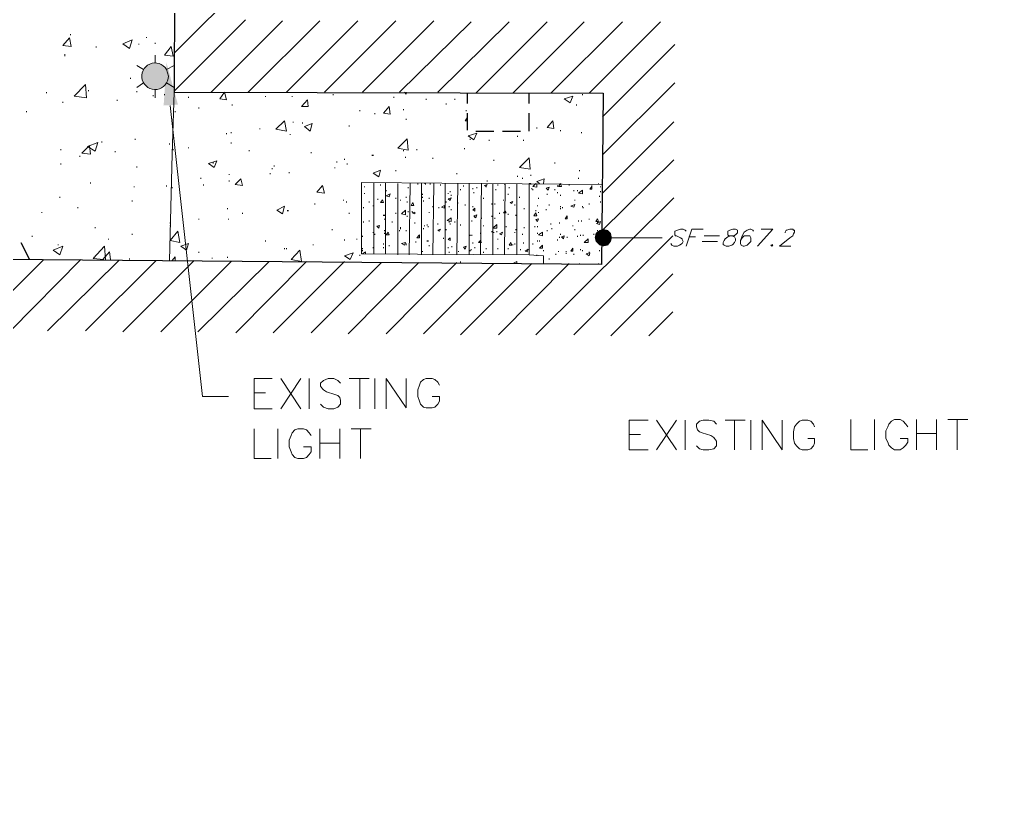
# Model space of a CAD drawing. Header units: inches. Extents: x 10 to 486, y 7 to 426.
# Drawn here: x 248.5 to 316.7, y 120.3 to 175.7 of the extents above; entities that cross this region are included whole.
import ezdxf

# ---------------------------------------------------------------- set-up
doc = ezdxf.new("R2010")
doc.units = ezdxf.units.IN
doc.header["$LTSCALE"] = 3
doc.header["$MEASUREMENT"] = 0
doc.layers.add('PDF_Geometry', color=7, linetype='Continuous', true_color=0x999999)
doc.layers.add('PDF_Solid Fills', color=7, linetype='Continuous')

msp = doc.modelspace()

# ---------------------------------------------------------------- linework, layer by layer
at = {"layer": 'PDF_Geometry', "color": 7, "lineweight": 25}
for points in [[(152.277, 43.883), (328.277, 42.017), (328.81, 111.083), (332.81, 111.083), (332.943, 123.083), (328.943, 123.15), (329.677, 217.217), (241.543, 217.95), (241.277, 191.95), (259.41, 191.683), (259.343, 170.617), (289.41, 170.55), (289.277, 158.55), (169.01, 159.55)], [(279.877, 170.55), (279.877, 169.817)], [(284.21, 169.817), (284.21, 170.55)], [(279.877, 169.15), (279.877, 167.95)], [(284.21, 167.883), (284.21, 169.15)], [(280.477, 167.883), (281.743, 167.883)], [(282.343, 167.883), (283.61, 167.883)], [(248.61, 160.083), (249.21, 158.883)]]:
    msp.add_lwpolyline(points, dxfattribs=at)
at = {"layer": 'PDF_Geometry', "color": 9, "lineweight": 13, "true_color": 0xbbbbbb}
for points in [[(259.343, 173.35), (264.343, 178.35)], [(259.343, 170.683), (264.343, 175.683)], [(261.943, 170.617), (266.943, 175.617)], [(264.543, 170.617), (269.543, 175.617)], [(267.21, 170.617), (272.21, 175.617)], [(269.877, 170.617), (274.877, 175.617)], [(272.543, 170.617), (277.543, 175.617)], [(275.143, 170.617), (280.143, 175.55)], [(277.81, 170.617), (282.81, 175.55)], [(280.477, 170.55), (285.477, 175.55)], [(283.077, 170.55), (288.077, 175.55)], [(285.743, 170.55), (290.743, 175.55)], [(288.41, 170.55), (293.41, 175.55)], [(289.343, 168.883), (294.41, 173.95)], [(289.343, 166.217), (294.41, 171.283)], [(289.343, 163.55), (294.343, 168.55)], [(289.277, 160.883), (294.343, 165.883)], [(284.677, 153.617), (294.343, 163.217)], [(287.343, 153.617), (294.277, 160.55)], [(245.277, 153.95), (250.21, 158.883)], [(247.877, 153.883), (252.81, 158.883)], [(250.477, 153.883), (255.477, 158.817)], [(253.143, 153.883), (258.077, 158.817)], [(255.743, 153.817), (260.743, 158.817)], [(258.41, 153.817), (263.343, 158.75)], [(261.01, 153.817), (266.01, 158.75)], [(263.677, 153.75), (268.61, 158.75)], [(266.277, 153.75), (271.277, 158.75)], [(268.943, 153.75), (273.877, 158.683)], [(271.543, 153.683), (276.477, 158.683)], [(274.21, 153.683), (279.143, 158.683)], [(276.81, 153.683), (281.743, 158.617)], [(279.41, 153.617), (284.41, 158.617)], [(282.077, 153.617), (287.01, 158.617)], [(289.943, 153.55), (294.277, 157.883)], [(292.61, 153.55), (294.277, 155.217)]]:
    msp.add_lwpolyline(points, dxfattribs=at)
at = {"layer": 'PDF_Geometry', "lineweight": 13}
for points in [[(252.077, 174.683), (252.077, 174.617)], [(256.877, 174.017), (256.877, 173.95)], [(257.41, 174.483), (257.41, 174.417)], [(258.01, 174.083), (258.01, 174.017)], [(251.677, 173.283), (251.677, 173.217), (251.677, 173.15)], [(253.877, 173.817), (253.877, 173.75)], [(256.277, 171.617), (256.277, 171.55)], [(250.41, 170.617), (250.41, 170.55)], [(253.343, 170.75), (253.343, 170.683)], [(256.743, 170.683), (256.743, 170.617)], [(258.677, 170.483), (258.677, 170.417)], [(259.343, 170.617), (259.21, 166.283), (259.01, 158.817)], [(270.477, 170.483), (270.477, 170.417)], [(275.477, 170.617), (275.61, 170.483), (275.61, 170.617)], [(287.943, 170.483), (287.943, 170.417)], [(251.543, 169.95), (251.543, 169.883)], [(255.343, 170.083), (255.343, 170.017)], [(257.877, 170.417), (257.877, 170.35)], [(260.343, 170.283), (260.343, 170.217)], [(263.41, 169.75), (263.41, 169.683)], [(265.743, 170.35), (265.743, 170.283)], [(267.61, 170.35), (267.61, 170.283)], [(274.743, 170.283), (274.743, 170.217)], [(277.01, 170.15), (277.01, 170.083)], [(278.41, 169.817), (278.41, 169.75)], [(279.01, 170.15), (279.01, 170.083)], [(287.543, 169.75), (287.543, 169.683)], [(249.01, 169.283), (249.01, 169.217)], [(259.41, 169.283), (259.41, 169.217)], [(261.077, 169.55), (261.077, 169.483)], [(272.343, 169.35), (272.343, 169.283)], [(273.41, 169.15), (273.41, 169.083)], [(275.41, 169.417), (275.41, 169.35)], [(279.81, 169.35), (279.81, 169.283)], [(267.677, 168.55), (267.677, 168.483)], [(268.343, 168.483), (268.343, 168.417)], [(275.61, 168.75), (275.61, 168.683)], [(279.877, 168.617), (279.743, 168.617), (279.877, 168.817)], [(263.01, 167.75), (263.01, 167.683)], [(263.343, 167.817), (263.343, 167.75)], [(265.343, 168.083), (265.343, 168.017)], [(271.61, 168.283), (271.61, 168.217)], [(284.743, 168.15), (284.743, 168.083)], [(286.41, 167.95), (286.41, 167.883)], [(287.877, 167.817), (287.877, 167.75)], [(254.277, 167.15), (254.277, 167.083)], [(256.61, 167.35), (256.61, 167.283)], [(259.01, 167.017), (259.01, 166.95)], [(263.343, 167.083), (263.343, 167.017)], [(267.477, 167.683), (267.477, 167.617)], [(280.077, 167.35), (280.077, 167.283)], [(281.41, 167.283), (281.41, 167.217)], [(283.41, 167.55), (283.41, 167.483)], [(283.81, 167.283), (283.81, 167.217)], [(251.41, 166.617), (251.41, 166.55)], [(255.21, 166.483), (255.21, 166.417)], [(259.277, 166.617), (259.277, 166.55)], [(260.343, 166.75), (260.343, 166.683)], [(264.61, 166.55), (264.61, 166.483)], [(268.943, 166.417), (268.943, 166.35)], [(275.41, 166.55), (275.41, 166.483)], [(276.343, 166.617), (276.343, 166.55)], [(279.677, 166.683), (279.677, 166.617)], [(252.743, 166.15), (252.743, 166.083)], [(262.077, 165.683), (262.077, 165.617)], [(270.743, 165.75), (270.743, 165.683)], [(271.277, 165.95), (271.277, 165.883)], [(273.21, 166.217), (273.21, 166.15)], [(273.277, 166.217), (273.277, 166.15)], [(275.543, 166.083), (275.543, 166.017)], [(277.477, 166.017), (277.477, 165.95)], [(281.743, 165.883), (281.743, 165.817)], [(286.01, 165.683), (286.01, 165.617)], [(251.41, 165.617), (251.41, 165.55)], [(256.743, 165.417), (256.743, 165.35)], [(266.21, 165.283), (266.21, 165.217)], [(266.343, 165.483), (266.343, 165.417)], [(267.41, 165.017), (267.41, 164.95)], [(270.61, 165.35), (270.61, 165.283)], [(271.477, 165.617), (271.477, 165.55)], [(274.877, 165.15), (274.877, 165.083)], [(287.743, 165.15), (287.743, 165.083)], [(253.477, 164.283), (253.477, 164.217)], [(261.21, 164.617), (261.21, 164.55)], [(263.21, 164.883), (263.21, 164.817)], [(263.21, 164.417), (263.21, 164.35)], [(266.077, 164.95), (266.077, 164.883)], [(285.21, 158.617), (285.21, 159.15), (284.21, 159.217), (272.477, 159.283), (272.477, 164.283), (289.343, 164.15)], [(273.343, 164.283), (273.343, 159.283)], [(274.143, 164.283), (274.143, 159.283)], [(279.143, 164.95), (279.143, 164.883)], [(281.277, 164.417), (281.277, 164.35)], [(283.41, 164.75), (283.41, 164.683)], [(283.743, 164.617), (283.743, 164.55)], [(284.343, 164.817), (284.343, 164.75)], [(284.943, 164.217), (284.743, 164.35), (285.277, 164.55), (285.21, 164.217)], [(287.677, 164.617), (287.677, 164.55)], [(256.543, 164.017), (256.543, 163.95)], [(258.81, 164.083), (258.81, 164.017)], [(259.21, 163.95), (259.21, 163.883)], [(261.41, 164.15), (261.41, 164.083)], [(272.677, 164.017), (272.677, 163.95)], [(273.81, 164.15), (273.81, 164.083)], [(274.21, 163.75), (274.21, 163.683)], [(275.01, 164.217), (275.01, 159.217)], [(275.743, 163.95), (275.743, 163.883)], [(275.877, 164.217), (275.81, 159.217)], [(276.41, 164.217), (276.41, 164.15)], [(276.677, 164.217), (276.677, 159.217)], [(276.877, 164.217), (276.943, 164.217), (276.943, 164.15)], [(277.277, 164.217), (277.277, 164.15)], [(277.543, 164.217), (277.477, 159.217)], [(278.01, 164.15), (278.01, 164.083)], [(278.343, 164.217), (278.343, 159.217)], [(278.677, 163.683), (278.677, 163.617)], [(279.21, 164.217), (279.143, 159.217)], [(279.41, 163.817), (279.41, 163.75)], [(279.61, 164.083), (279.61, 164.017)], [(280.01, 164.217), (280.01, 159.217)], [(280.277, 163.883), (280.277, 163.817)], [(280.343, 163.617), (280.343, 163.55)], [(280.543, 163.95), (280.543, 163.883)], [(280.877, 164.217), (280.81, 159.217)], [(281.21, 164.017), (281.21, 163.95)], [(281.677, 164.217), (281.677, 159.217)], [(281.877, 163.817), (281.877, 163.75)], [(282.01, 164.15), (282.01, 164.083)], [(282.477, 164.217), (282.477, 164.15)], [(282.543, 164.217), (282.477, 159.217)], [(282.81, 163.95), (282.81, 163.883)], [(283.343, 164.217), (283.343, 159.217)], [(283.343, 164.017), (283.343, 163.95)], [(284.21, 159.217), (284.21, 164.217), (284.343, 164.217), (284.343, 164.15)], [(284.41, 163.883), (284.41, 163.817)], [(284.743, 164.217), (284.743, 163.95), (284.477, 164.017), (284.677, 164.217)], [(284.477, 163.817), (284.477, 163.75)], [(286.01, 163.817), (286.01, 163.75)], [(286.21, 164.083), (286.21, 164.017)], [(286.21, 163.617), (286.21, 163.55)], [(287.01, 164.15), (287.01, 164.083)], [(287.343, 163.75), (287.343, 163.683)], [(287.61, 163.75), (287.61, 163.683)], [(287.943, 163.617), (287.943, 163.55)], [(288.61, 164.083), (288.61, 164.017)], [(289.077, 164.217), (289.077, 164.15)], [(289.21, 164.017), (289.21, 163.95)], [(289.21, 163.683), (289.21, 163.617)], [(251.343, 163.283), (251.343, 163.217)], [(256.41, 163.017), (256.41, 162.95)], [(271.21, 163.083), (271.21, 163.017)], [(271.41, 162.95), (271.41, 162.883)], [(272.677, 163.55), (272.677, 163.483)], [(273.01, 162.95), (273.01, 162.883)], [(273.61, 163.15), (273.61, 163.083)], [(274.877, 163.217), (274.877, 163.15)], [(275.01, 162.95), (275.01, 162.883)], [(275.21, 163.083), (275.21, 163.017)], [(275.61, 163.283), (275.61, 163.217)], [(275.677, 162.95), (275.677, 162.883)], [(276.743, 163.483), (276.743, 163.417)], [(276.743, 163.283), (276.743, 163.217)], [(276.81, 163.017), (276.81, 162.95)], [(277.21, 163.217), (277.21, 163.15)], [(278.41, 162.95), (278.41, 162.883)], [(278.543, 163.55), (278.543, 163.483)], [(278.743, 163.417), (278.743, 163.35)], [(281.01, 163.217), (281.01, 163.15)], [(281.677, 163.017), (281.677, 162.95)], [(282.41, 163.083), (282.41, 163.017)], [(282.743, 163.483), (282.743, 163.417)], [(283.343, 163.017), (283.343, 162.95)], [(283.543, 163.283), (283.543, 163.217)], [(284.877, 163.217), (284.877, 163.15)], [(285.477, 163.483), (285.477, 163.417)], [(286.41, 163.417), (286.41, 163.35)], [(287.41, 163.083), (287.41, 163.017)], [(289.143, 163.35), (289.143, 163.283)], [(289.21, 162.95), (289.21, 162.883)], [(252.61, 162.55), (252.61, 162.483)], [(263.077, 162.483), (263.077, 162.417)], [(267.277, 162.35), (267.277, 162.283)], [(267.343, 162.35), (267.343, 162.283)], [(269.21, 162.817), (269.21, 162.75)], [(272.61, 162.55), (272.61, 162.483)], [(273.277, 162.683), (273.277, 162.617)], [(274.143, 162.75), (274.143, 162.683)], [(275.743, 162.283), (275.743, 162.217)], [(276.01, 162.283), (276.01, 162.217)], [(277.477, 162.617), (277.477, 162.55)], [(277.877, 162.55), (277.877, 162.483)], [(278.61, 162.617), (278.61, 162.55)], [(278.743, 162.417), (278.743, 162.35)], [(279.21, 162.883), (279.21, 162.817)], [(279.743, 162.75), (279.743, 162.683)], [(280.01, 162.883), (280.01, 162.817)], [(280.277, 162.617), (280.277, 162.55)], [(281.61, 162.817), (281.61, 162.75)], [(281.81, 162.817), (281.81, 162.75)], [(283.21, 162.75), (283.21, 162.683)], [(283.877, 162.483), (283.877, 162.417)], [(284.677, 162.35), (284.677, 162.283)], [(284.81, 162.683), (284.81, 162.617)], [(285.41, 162.417), (285.41, 162.35)], [(285.61, 162.75), (285.61, 162.683)], [(286.41, 162.617), (286.41, 162.55)], [(286.41, 162.483), (286.41, 162.417)], [(286.543, 162.55), (286.543, 162.483)], [(287.943, 162.617), (287.943, 162.55)], [(288.01, 162.55), (288.01, 162.483)], [(288.41, 162.817), (288.41, 162.75)], [(250.077, 162.217), (250.077, 162.15)], [(261.077, 161.75), (261.077, 161.683)], [(263.143, 161.75), (263.143, 161.683)], [(264.143, 162.15), (264.143, 162.083)], [(271.61, 162.15), (271.61, 162.083)], [(273.01, 161.617), (273.01, 161.55)], [(274.01, 162.017), (274.01, 161.95)], [(274.077, 162.017), (274.077, 161.95)], [(274.077, 161.75), (274.077, 161.683)], [(274.877, 162.15), (274.877, 162.083)], [(275.677, 161.95), (275.677, 161.883)], [(277.21, 162.217), (277.21, 162.15)], [(280.21, 161.617), (280.21, 161.55)], [(280.41, 161.883), (280.41, 161.817)], [(280.877, 161.817), (280.877, 161.75)], [(281.61, 161.95), (281.61, 161.883)], [(281.81, 161.817), (281.81, 161.75)], [(282.143, 162.15), (282.143, 162.083)], [(282.743, 162.083), (282.743, 162.017)], [(283.277, 162.017), (283.277, 161.95)], [(284.877, 162.217), (284.877, 162.15)], [(287.677, 161.617), (287.677, 161.55)], [(287.877, 161.617), (287.877, 161.55)], [(288.41, 161.75), (288.41, 161.683)], [(253.81, 161.15), (253.81, 161.083)], [(259.077, 161.483), (259.077, 161.417)], [(259.077, 161.283), (259.077, 161.217)], [(270.41, 161.017), (270.41, 160.95)], [(272.61, 161.55), (272.61, 161.483)], [(273.61, 161.217), (273.61, 161.15)], [(274.077, 160.95), (274.077, 160.883)], [(274.61, 161.55), (274.61, 161.483)], [(275.143, 160.95), (275.143, 160.883)], [(275.21, 161.15), (275.21, 161.083), (275.21, 161.017)], [(275.61, 160.95), (275.61, 160.883)], [(276.21, 161.483), (276.21, 161.417)], [(276.81, 161.083), (276.81, 161.017)], [(276.877, 161.283), (276.877, 161.217)], [(277.077, 161.35), (277.077, 161.283)], [(277.143, 161.217), (277.143, 161.15)], [(278.41, 161.017), (278.41, 160.95)], [(278.61, 161.55), (278.61, 161.483)], [(278.677, 161.417), (278.677, 161.35)], [(279.01, 161.55), (279.01, 161.483)], [(279.41, 161.35), (279.41, 161.283)], [(280.01, 160.95), (280.01, 160.883)], [(281.01, 161.283), (281.01, 161.217)], [(281.61, 160.883), (281.61, 160.817)], [(281.943, 160.883), (281.943, 160.817)], [(282.61, 161.217), (282.61, 161.15)], [(283.277, 161.017), (283.277, 160.95)], [(283.877, 161.15), (283.877, 161.083)], [(284.21, 161.15), (284.21, 161.083)], [(284.61, 161.217), (284.61, 161.15)], [(284.81, 161.217), (284.81, 161.15)], [(285.477, 160.95), (285.477, 160.883)], [(285.743, 161.417), (285.743, 161.35)], [(285.81, 161.083), (285.81, 161.017)], [(286.343, 161.483), (286.343, 161.417)], [(287.277, 161.283), (287.277, 161.217)], [(287.41, 161.017), (287.41, 160.95)], [(289.01, 161.55), (289.01, 161.483)], [(289.01, 160.95), (289.01, 160.883)], [(249.41, 160.55), (249.41, 160.483)], [(254.743, 160.35), (254.743, 160.283)], [(256.41, 160.683), (256.41, 160.617)], [(265.743, 160.217), (265.743, 160.15)], [(271.277, 160.283), (271.277, 160.217)], [(272.143, 160.35), (272.143, 160.283)], [(272.543, 160.55), (272.543, 160.483)], [(273.277, 160.817), (273.277, 160.75)], [(273.41, 160.683), (273.41, 160.617)], [(274.077, 160.75), (274.077, 160.683)], [(277.077, 160.217), (277.077, 160.15)], [(277.143, 160.217), (277.143, 160.15)], [(278.21, 160.417), (278.21, 160.35)], [(278.677, 160.417), (278.677, 160.35)], [(280.077, 160.617), (280.077, 160.55)], [(280.21, 160.617), (280.21, 160.55)], [(280.81, 160.75), (280.81, 160.683)], [(281.743, 160.817), (281.743, 160.75)], [(282.01, 160.35), (282.01, 160.283)], [(283.21, 160.817), (283.21, 160.75)], [(283.743, 160.683), (283.743, 160.617)], [(284.81, 160.75), (284.81, 160.683)], [(284.81, 160.217), (284.81, 160.15)], [(284.943, 160.217), (284.943, 160.15)], [(286.21, 160.283), (286.21, 160.217)], [(286.343, 160.483), (286.343, 160.417)], [(286.41, 160.683), (286.41, 160.617)], [(286.877, 160.483), (286.877, 160.417)], [(287.61, 160.55), (287.61, 160.483)], [(287.81, 160.617), (287.81, 160.55)], [(288.743, 160.683), (288.743, 160.617)], [(251.21, 159.95), (251.21, 159.883)], [(254.41, 158.883), (253.677, 158.95), (254.477, 159.817), (254.543, 158.883)], [(267.077, 159.683), (267.077, 159.617)], [(267.21, 159.683), (267.21, 159.617)], [(269.077, 159.95), (269.077, 159.883)], [(272.543, 159.683), (272.543, 159.617)], [(272.543, 159.55), (272.543, 159.483)], [(273.277, 159.75), (273.277, 159.683)], [(274.01, 160.017), (274.01, 159.95)], [(274.01, 159.75), (274.01, 159.683)], [(274.41, 159.883), (274.41, 159.817)], [(275.61, 160.017), (275.61, 159.95), (275.61, 159.883)], [(276.277, 160.15), (276.277, 160.083)], [(277.21, 159.883), (277.21, 159.817)], [(278.543, 159.75), (278.543, 159.683)], [(278.81, 159.817), (278.81, 159.75)], [(280.077, 159.55), (280.077, 159.483)], [(280.143, 159.617), (280.143, 159.55)], [(280.277, 160.083), (280.277, 160.017)], [(280.41, 159.75), (280.41, 159.683)], [(281.21, 159.683), (281.21, 159.617)], [(281.677, 159.817), (281.677, 159.75)], [(282.01, 159.683), (282.01, 159.617)], [(282.743, 159.683), (282.743, 159.617)], [(283.077, 159.95), (283.077, 159.883)], [(283.21, 160.017), (283.21, 159.95)], [(283.61, 159.617), (283.61, 159.55)], [(283.81, 160.083), (283.81, 160.017)], [(284.477, 160.017), (284.477, 159.95)], [(285.21, 159.55), (285.21, 159.483)], [(287.81, 159.617), (287.81, 159.55)], [(287.943, 159.55), (287.943, 159.483)], [(289.143, 159.55), (289.143, 159.483)], [(253.743, 159.083), (253.743, 159.017)], [(254.343, 158.883), (254.81, 159.417), (254.877, 158.883)], [(256.21, 158.95), (256.21, 158.883)], [(259.21, 158.817), (259.41, 159.083), (259.41, 158.817)], [(261.077, 159.417), (261.077, 159.35)], [(262.01, 159.017), (262.01, 158.95)], [(263.077, 159.083), (263.077, 159.017)], [(272.343, 159.217), (272.343, 159.15)], [(272.543, 159.283), (272.743, 159.417), (272.743, 159.283)], [(276.743, 159.483), (276.743, 159.417)], [(278.61, 159.417), (278.61, 159.35)], [(279.277, 159.483), (279.277, 159.417)], [(281.01, 159.417), (281.01, 159.35)], [(284.743, 159.217), (284.743, 159.15)], [(285.61, 158.95), (285.61, 158.883)], [(286.077, 159.283), (286.077, 159.217)], [(286.277, 159.483), (286.277, 159.417)], [(286.81, 159.483), (286.81, 159.417)], [(286.81, 159.35), (286.81, 159.283)], [(287.343, 159.283), (287.343, 159.217)], [(288.41, 159.417), (288.41, 159.35)], [(279.41, 158.75), (279.41, 158.683)], [(283.077, 158.617), (283.343, 158.75), (283.343, 158.617)], [(287.743, 158.617), (287.743, 158.55)], [(289.077, 158.617), (289.077, 158.55)]]:
    msp.add_lwpolyline(points, dxfattribs=at)
for points in [[(252.01, 174.417), (252.143, 173.817), (251.543, 173.883)], [(256.41, 174.283), (256.21, 173.683), (255.743, 174.017)], [(259.143, 173.817), (259.277, 173.15), (258.677, 173.217)], [(253.21, 170.217), (252.343, 170.35), (253.143, 171.15)], [(262.877, 170.617), (263.01, 170.083), (262.543, 170.15)], [(268.677, 170.083), (268.743, 169.617), (268.277, 169.617)], [(287.277, 170.35), (287.077, 169.883), (286.677, 170.15)], [(274.41, 169.617), (274.477, 169.083), (274.01, 169.15)], [(267.21, 167.883), (266.477, 168.017), (267.077, 168.617)], [(269.01, 168.417), (268.877, 167.883), (268.477, 168.217)], [(285.877, 168.617), (285.943, 168.083), (285.477, 168.15)], [(280.543, 167.75), (280.343, 167.283), (279.943, 167.55)], [(254.01, 167.083), (253.81, 166.483), (253.277, 166.817)], [(275.743, 166.55), (275.01, 166.683), (275.677, 167.35)], [(253.41, 166.883), (253.477, 166.283), (252.877, 166.35)], [(262.343, 165.817), (262.143, 165.35), (261.743, 165.617)], [(284.277, 165.217), (283.543, 165.35), (284.21, 166.017)], [(273.81, 165.15), (273.677, 164.683), (273.277, 164.95)], [(264.01, 164.55), (264.143, 164.083), (263.61, 164.15)], [(269.743, 164.083), (269.877, 163.55), (269.343, 163.617)], [(281.277, 164.15), (281.21, 164.017), (281.077, 164.083)], [(285.61, 163.95), (285.543, 163.75), (285.41, 163.883)], [(286.41, 164.217), (286.477, 164.017), (286.277, 164.017)], [(287.943, 163.483), (287.677, 163.55), (287.943, 163.75)], [(288.61, 164.017), (288.61, 163.817), (288.477, 163.817)], [(273.943, 163.083), (274.01, 162.883), (273.81, 162.883)], [(274.477, 163.483), (274.41, 163.283), (274.21, 163.35)], [(278.743, 163.217), (278.677, 163.017), (278.543, 163.15)], [(283.077, 162.95), (283.01, 162.817), (282.877, 162.883)], [(267.077, 162.617), (266.943, 162.083), (266.543, 162.35)], [(275.543, 162.017), (275.277, 162.083), (275.543, 162.35)], [(276.077, 162.883), (276.143, 162.683), (275.943, 162.683)], [(278.277, 162.683), (278.277, 162.483), (278.077, 162.55)], [(280.41, 162.483), (280.41, 162.283), (280.277, 162.35)], [(282.543, 162.283), (282.41, 162.15), (282.61, 162.15)], [(287.41, 162.75), (287.343, 162.55), (287.143, 162.617)], [(276.21, 162.217), (276.21, 162.083), (276.01, 162.15)], [(278.743, 161.55), (278.477, 161.617), (278.743, 161.817)], [(280.543, 162.017), (280.477, 161.817), (280.343, 161.95)], [(284.677, 162.15), (284.743, 161.95), (284.543, 161.95)], [(284.877, 161.75), (284.81, 161.55), (284.677, 161.683)], [(286.877, 161.95), (286.877, 161.75), (286.743, 161.75)], [(289.01, 161.75), (289.077, 161.55), (288.877, 161.55)], [(259.743, 160.083), (259.077, 160.217), (259.61, 160.883)], [(273.743, 161.283), (273.677, 161.083), (273.543, 161.217)], [(277.81, 161.35), (277.81, 161.417)], [(278.01, 161.017), (277.943, 160.883), (277.81, 160.95)], [(281.943, 161.083), (281.677, 161.083), (281.943, 161.35)], [(289.21, 161.55), (289.143, 161.35), (288.943, 161.417)], [(274.343, 160.817), (274.41, 160.617), (274.21, 160.617)], [(276.543, 160.617), (276.543, 160.417), (276.343, 160.417)], [(278.677, 160.417), (278.677, 160.217), (278.543, 160.283)], [(280.81, 160.217), (280.81, 160.15), (280.877, 160.083), (280.677, 160.083)], [(282.343, 160.817), (282.277, 160.617), (282.143, 160.683)], [(285.143, 160.55), (284.877, 160.617), (285.143, 160.817)], [(286.677, 160.55), (286.61, 160.35), (286.477, 160.483)], [(288.01, 160.55), (288.01, 160.617)], [(288.343, 160.083), (288.077, 160.083), (288.343, 160.35)], [(251.543, 159.817), (251.343, 159.217), (250.877, 159.55)], [(260.343, 160.017), (260.21, 159.55), (259.81, 159.817)], [(268.277, 158.75), (267.543, 158.883), (268.143, 159.55)], [(275.543, 160.083), (275.477, 159.883), (275.277, 160.017)], [(279.81, 159.817), (279.743, 159.617), (279.61, 159.75)], [(282.943, 160.083), (283.01, 159.883), (282.81, 159.883)], [(284.143, 159.617), (284.077, 159.417), (283.943, 159.483)], [(285.143, 159.883), (285.143, 159.683), (284.943, 159.683)], [(287.277, 159.683), (287.277, 159.483), (287.143, 159.483)], [(271.877, 159.35), (271.677, 158.883), (271.277, 159.15)], [(288.477, 159.35), (288.41, 159.15), (288.21, 159.283)], [(289.277, 159.283), (289.277, 159.35)]]:
    msp.add_lwpolyline(points, close=True, dxfattribs=at)
at = {"layer": 'PDF_Geometry', "color": 7, "lineweight": 13}
for points in [[(258.01, 172.683), (258.01, 173.217)], [(257.21, 172.217), (256.743, 172.483)], [(257.21, 171.283), (256.743, 170.95)], [(258.81, 171.283), (259.343, 170.95)], [(258.01, 170.817), (258.01, 170.217)], [(259.077, 169.683), (261.343, 149.283), (263.143, 149.283)], [(266.21, 148.417), (264.943, 148.417), (264.943, 150.55), (266.21, 150.55)], [(266.81, 148.417), (268.21, 150.55)], [(266.81, 150.55), (268.21, 148.417)], [(268.81, 148.417), (268.81, 150.55)], [(271.01, 150.217), (270.81, 150.417), (270.543, 150.55), (270.143, 150.55), (269.81, 150.417), (269.61, 150.217), (269.61, 150.017), (269.743, 149.817), (269.81, 149.75), (270.01, 149.617), (270.61, 149.417), (270.81, 149.35), (270.943, 149.217), (271.01, 149.017), (271.01, 148.75), (270.81, 148.55), (270.543, 148.417), (270.143, 148.417), (269.81, 148.55), (269.61, 148.75)], [(271.61, 150.55), (273.01, 150.55)], [(272.343, 150.55), (272.343, 148.417)], [(273.41, 148.417), (273.41, 150.55)], [(274.21, 148.417), (274.21, 150.55), (275.61, 148.483), (275.61, 150.55)], [(277.943, 150.083), (277.81, 150.283), (277.61, 150.483), (277.41, 150.55), (277.01, 150.55), (276.81, 150.483), (276.61, 150.283), (276.543, 150.083), (276.41, 149.75), (276.41, 149.283), (276.543, 148.95), (276.61, 148.75), (276.81, 148.55), (277.01, 148.483), (277.41, 148.483), (277.61, 148.55), (277.81, 148.75), (277.943, 148.95), (277.943, 149.283), (277.41, 149.283)], [(264.943, 149.55), (265.743, 149.55)], [(292.543, 145.55), (291.21, 145.55), (291.21, 147.617), (292.543, 147.617)], [(293.143, 145.55), (294.543, 147.617)], [(293.143, 147.617), (294.543, 145.55)], [(295.143, 145.55), (295.143, 147.617)], [(297.343, 147.35), (297.143, 147.55), (296.81, 147.617), (296.41, 147.617), (296.143, 147.55), (295.943, 147.35), (295.943, 147.15), (296.01, 146.95), (296.143, 146.817), (296.343, 146.75), (296.943, 146.55), (297.143, 146.417), (297.21, 146.35), (297.343, 146.15), (297.343, 145.817), (297.143, 145.617), (296.81, 145.55), (296.41, 145.55), (296.143, 145.617), (295.943, 145.817)], [(297.943, 147.617), (299.343, 147.617)], [(298.61, 147.617), (298.61, 145.55)], [(299.743, 145.55), (299.743, 147.617)], [(300.543, 145.55), (300.543, 147.617), (301.943, 145.55), (301.943, 147.617)], [(304.21, 147.15), (304.143, 147.35), (303.943, 147.55), (303.743, 147.617), (303.343, 147.617), (303.143, 147.55), (302.943, 147.35), (302.81, 147.15), (302.743, 146.817), (302.743, 146.35), (302.81, 146.017), (302.943, 145.817), (303.143, 145.617), (303.343, 145.55), (303.743, 145.55), (303.943, 145.617), (304.143, 145.817), (304.21, 146.017), (304.21, 146.35), (303.743, 146.35)], [(306.743, 147.683), (306.743, 145.55), (307.943, 145.55)], [(308.41, 145.55), (308.41, 147.683)], [(310.743, 147.15), (310.61, 147.35), (310.41, 147.55), (310.21, 147.683), (309.81, 147.683), (309.61, 147.55), (309.41, 147.35), (309.343, 147.15), (309.21, 146.883), (309.21, 146.35), (309.343, 146.083), (309.41, 145.883), (309.61, 145.683), (309.81, 145.55), (310.21, 145.55), (310.41, 145.683), (310.61, 145.883), (310.743, 146.083), (310.743, 146.35), (310.21, 146.35)], [(311.343, 145.55), (311.343, 147.683)], [(312.743, 147.683), (312.743, 145.55)], [(313.543, 147.683), (314.943, 147.683)], [(314.21, 147.683), (314.21, 145.55)], [(264.943, 147.017), (264.943, 144.95), (266.143, 144.95)], [(266.61, 144.95), (266.61, 147.017)], [(268.943, 146.55), (268.81, 146.75), (268.61, 146.95), (268.41, 147.017), (268.01, 147.017), (267.81, 146.95), (267.61, 146.75), (267.543, 146.55), (267.41, 146.217), (267.41, 145.75), (267.543, 145.417), (267.61, 145.217), (267.81, 145.017), (268.01, 144.95), (268.41, 144.95), (268.61, 145.017), (268.81, 145.217), (268.943, 145.417), (268.943, 145.75), (268.41, 145.75)], [(269.543, 144.95), (269.543, 147.017)], [(270.943, 147.017), (270.943, 144.95)], [(271.743, 147.017), (273.143, 147.017)], [(272.41, 147.017), (272.41, 144.95)], [(291.21, 146.617), (292.01, 146.617)], [(311.343, 146.683), (312.743, 146.683)], [(269.543, 146.017), (270.943, 146.017)]]:
    msp.add_lwpolyline(points, dxfattribs=at)
msp.add_lwpolyline([(259.343, 172.483), (258.81, 172.217), (258.943, 171.75, -7.540345), (258.81, 172.217)], format="xyb", dxfattribs=at)
at = {"layer": 'PDF_Geometry', "color": 7, "lineweight": 9}
for points in [[(295.21, 160.883), (295.143, 160.95), (295.01, 161.017), (294.81, 161.017), (294.61, 160.95), (294.41, 160.883), (294.41, 160.617), (294.477, 160.55), (294.543, 160.55), (294.81, 160.417), (294.943, 160.35), (294.943, 160.283), (295.01, 160.15), (294.943, 160.017), (294.743, 159.883), (294.61, 159.817), (294.343, 159.817), (294.21, 159.883), (294.143, 160.017)], [(295.21, 159.817), (295.61, 161.017), (296.41, 161.017)], [(299.943, 160.883), (299.877, 160.95), (299.743, 161.017), (299.677, 161.017), (299.477, 160.95), (299.277, 160.817), (299.143, 160.55), (299.01, 160.217), (299.01, 160.017), (299.077, 159.883), (299.21, 159.817), (299.277, 159.817), (299.477, 159.883), (299.61, 160.017), (299.743, 160.15), (299.743, 160.417), (299.677, 160.55), (299.277, 160.55), (299.143, 160.417), (299.01, 160.217)], [(300.477, 161.017), (301.277, 161.017), (300.21, 159.817)], [(302.143, 160.75), (302.143, 160.817), (302.21, 160.95), (302.277, 160.95), (302.477, 161.017), (302.677, 161.017), (302.743, 160.95), (302.81, 160.95), (302.81, 160.817), (302.743, 160.683), (302.677, 160.55), (302.477, 160.417), (301.743, 159.817), (302.543, 159.817)], [(290.01, 160.417), (293.543, 160.417)], [(295.41, 160.483), (295.877, 160.483)], [(296.477, 160.55), (297.543, 160.55)], [(296.343, 160.15), (297.41, 160.15)], [(301.277, 159.95), (301.143, 159.883), (301.21, 159.817), (301.277, 159.883)]]:
    msp.add_lwpolyline(points, dxfattribs=at)
msp.add_lwpolyline([(298.477, 161.017), (298.277, 160.95), (298.143, 160.883), (298.143, 160.617), (298.21, 160.55), (298.41, 160.55), (298.61, 160.483), (298.677, 160.35), (298.677, 160.217), (298.61, 160.083), (298.477, 159.95), (298.41, 159.883), (298.21, 159.817), (298.01, 159.817), (297.877, 159.883), (297.81, 159.95), (297.81, 160.083), (297.877, 160.217), (297.943, 160.35), (298.143, 160.483), (298.343, 160.55), (298.543, 160.55), (298.677, 160.617), (298.81, 160.75), (298.81, 160.95), (298.677, 161.017)], close=True, dxfattribs=at)
at = {"layer": 'PDF_Solid Fills', "color": 7, "lineweight": 13, "true_color": 0xfafafa, "transparency": 33554559}
for points in [[(257.543, 172.55), (257.21, 172.217), (258.81, 172.217)], [(258.01, 172.683), (257.543, 172.55), (258.477, 172.55)], [(257.543, 172.55), (258.477, 172.55), (258.81, 172.217)], [(257.21, 172.217), (257.077, 171.75), (258.943, 171.75)], [(257.21, 172.217), (258.81, 172.217), (258.943, 171.75)], [(257.077, 171.75), (257.21, 171.283), (258.81, 171.283)], [(257.077, 171.75), (258.943, 171.75), (258.81, 171.283)], [(257.21, 171.283), (257.543, 170.883), (258.477, 170.883)], [(257.21, 171.283), (258.81, 171.283), (258.477, 170.883)], [(257.543, 170.883), (258.477, 170.883), (258.01, 170.817)]]:
    msp.add_solid(points, dxfattribs=at)
at = {"layer": 'PDF_Solid Fills', "lineweight": 13, "transparency": 33554559}
msp.add_solid([(258.61, 169.683), (258.81, 172.683), (259.61, 169.75)], dxfattribs=at)
at = {"layer": 'PDF_Solid Fills', "lineweight": 9, "transparency": 33554559}
for points in [[(289.143, 160.95), (288.877, 160.75), (289.41, 160.417)], [(289.41, 161.017), (289.143, 160.95), (289.41, 160.417)], [(289.743, 160.95), (289.41, 161.017), (289.41, 160.417)], [(289.943, 160.75), (289.743, 160.95), (289.41, 160.417)], [(288.877, 160.75), (288.81, 160.417), (289.41, 160.417)], [(288.81, 160.417), (288.877, 160.15), (289.41, 160.417)], [(288.877, 160.15), (289.143, 159.883), (289.41, 160.417)], [(289.143, 159.883), (289.41, 159.817), (289.41, 160.417)], [(290.01, 160.417), (289.943, 160.75), (289.41, 160.417)], [(289.41, 159.817), (289.743, 159.883), (289.41, 160.417)], [(289.743, 159.883), (289.943, 160.15), (289.41, 160.417)], [(289.943, 160.15), (290.01, 160.417), (289.41, 160.417)]]:
    msp.add_solid(points, dxfattribs=at)

doc.saveas('drawing.dxf')
